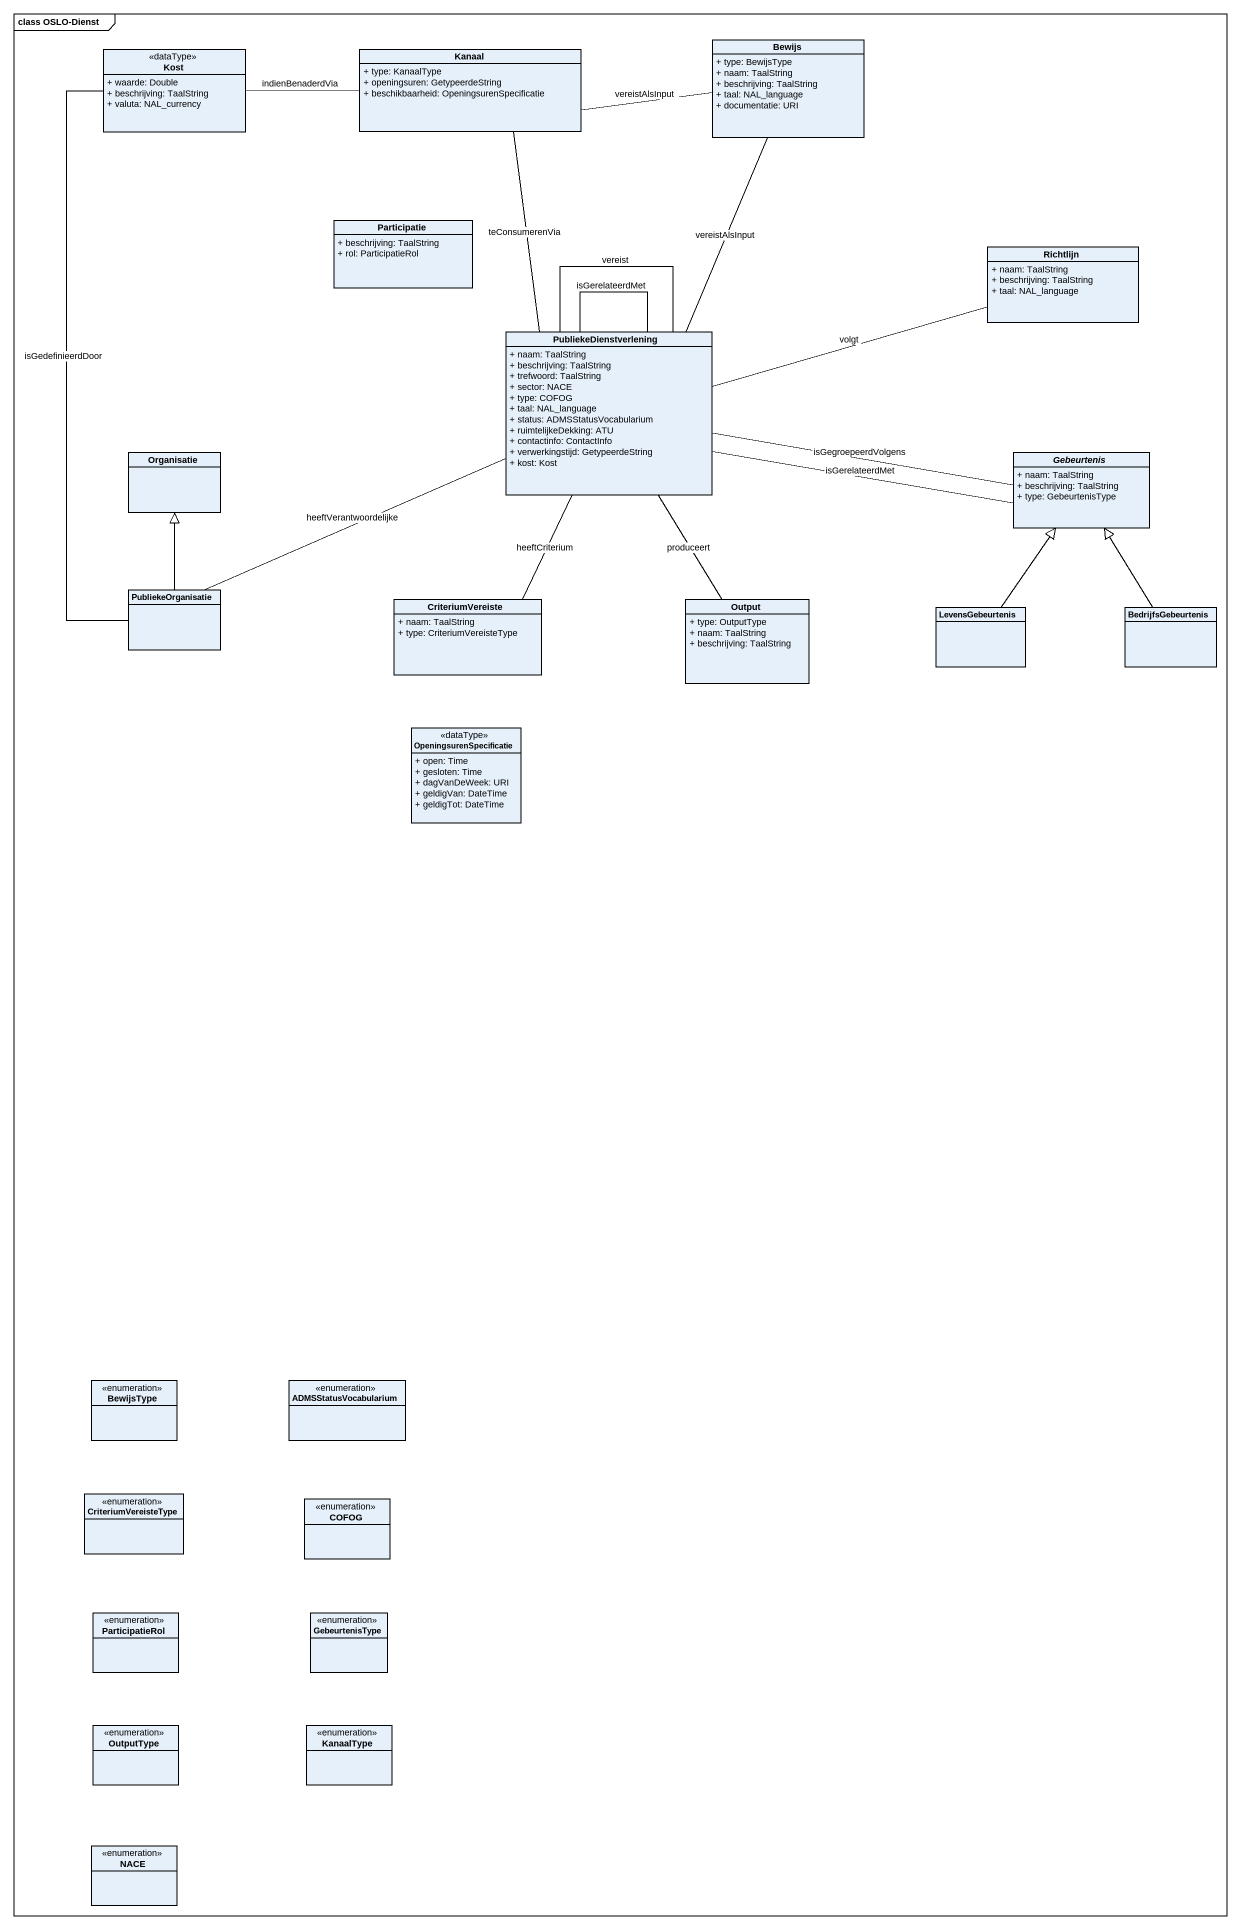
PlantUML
@startuml
mainframe class OSLO-Dienst
hide circle
hide empty members
skinparam classAttributeIconSize 0
class Kost <<dataType>> {
  + waarde: Double
  + beschrijving: TaalString
  + valuta: NAL_currency
}
class Kanaal {
  + type: KanaalType
  + openingsuren: GetypeerdeString
  + beschikbaarheid: OpeningsurenSpecificatie
}
class Bewijs {
  + type: BewijsType
  + naam: TaalString
  + beschrijving: TaalString
  + taal: NAL_language
  + documentatie: URI
}
class Participatie {
  + beschrijving: TaalString
  + rol: ParticipatieRol
}
class Richtlijn {
  + naam: TaalString
  + beschrijving: TaalString
  + taal: NAL_language
}
class PubliekeDienstverlening {
  + naam: TaalString
  + beschrijving: TaalString
  + trefwoord: TaalString
  + sector: NACE
  + type: COFOG
  + taal: NAL_language
  + status: ADMSStatusVocabularium
  + ruimtelijkeDekking: ATU
  + contactinfo: ContactInfo
  + verwerkingstijd: GetypeerdeString
  + kost: Kost
}
class Organisatie
abstract class Gebeurtenis {
  + naam: TaalString
  + beschrijving: TaalString
  + type: GebeurtenisType
}
class PubliekeOrganisatie
class CriteriumVereiste {
  + naam: TaalString
  + type: CriteriumVereisteType
}
class Output {
  + type: OutputType
  + naam: TaalString
  + beschrijving: TaalString
}
class LevensGebeurtenis
class BedrijfsGebeurtenis
class OpeningsurenSpecificatie <<dataType>> {
  + open: Time
  + gesloten: Time
  + dagVanDeWeek: URI
  + geldigVan: DateTime
  + geldigTot: DateTime
}
enum BewijsType
enum ADMSStatusVocabularium
enum CriteriumVereisteType
enum COFOG
enum ParticipatieRol
enum GebeurtenisType
enum OutputType
enum KanaalType
enum NACE
Kost -right- Kanaal : indienBenaderdVia
Kost -- PubliekeOrganisatie : isGedefinieerdDoor
Kanaal -right- Bewijs : vereistAlsInput
PubliekeDienstverlening -up- Kanaal : teConsumerenVia
PubliekeDienstverlening -up- Bewijs : vereistAlsInput
PubliekeDienstverlening -right- Richtlijn : volgt
PubliekeDienstverlening -- PubliekeDienstverlening : vereist
PubliekeDienstverlening -- PubliekeDienstverlening : isGerelateerdMet
PubliekeDienstverlening -right- Gebeurtenis : isGegroepeerdVolgens
PubliekeDienstverlening -left- PubliekeOrganisatie : heeftVerantwoordelijke
PubliekeDienstverlening -- CriteriumVereiste : heeftCriterium
PubliekeDienstverlening -- Output : produceert
Gebeurtenis -left- PubliekeDienstverlening : isGerelateerdMet
PubliekeOrganisatie -up-|> Organisatie
LevensGebeurtenis -up-|> Gebeurtenis
BedrijfsGebeurtenis -up-|> Gebeurtenis
@enduml
